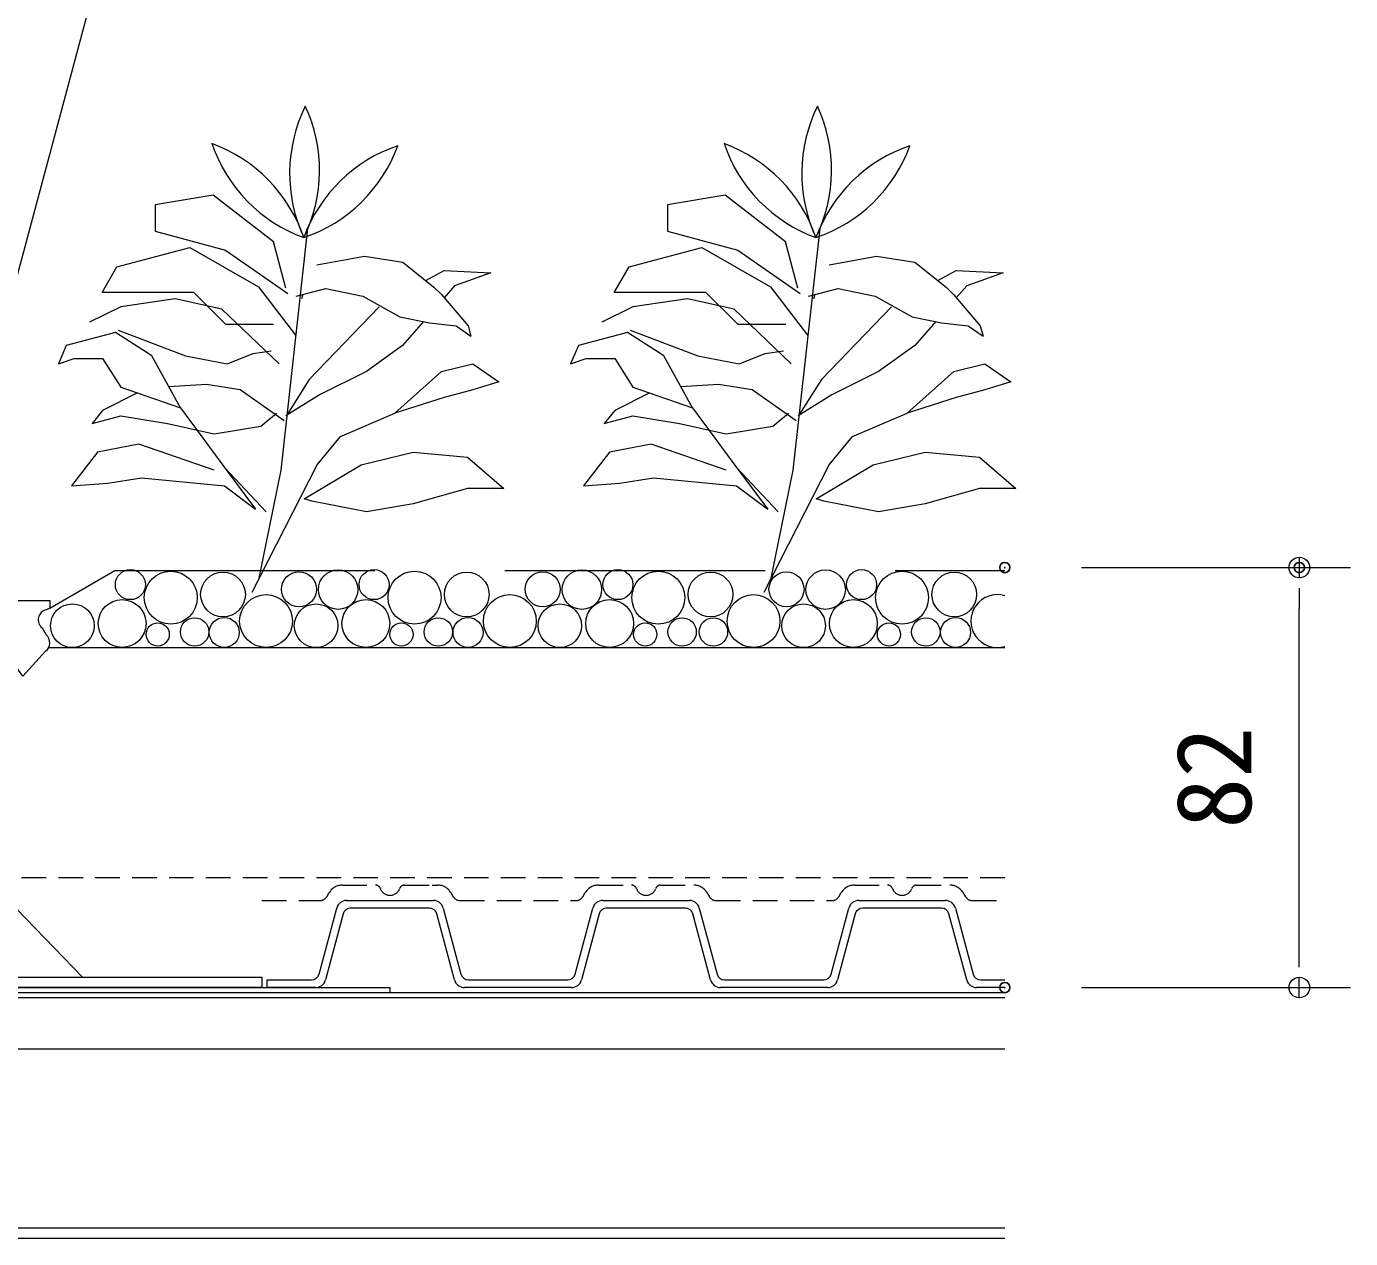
# Model space of a CAD drawing. Units: millimetres, scale not verified. Extents: x -1485 to 1485, y -1050 to 1050.
# Drawn here: x 661.5 to 920, y -265.8 to -29.2 of the extents above; entities that cross this region are included whole.
import ezdxf
from ezdxf.enums import TextEntityAlignment as Align

# ---------------------------------------------------------------- set-up
doc = ezdxf.new("R2010")
doc.units = ezdxf.units.MM
doc.header["$LTSCALE"] = 4
doc.header["$PDMODE"] = 32
doc.header["$PDSIZE"] = 2
doc.linetypes.add('DASHED1', pattern=[1.8, 1.2, -0.6])
doc.linetypes.add('USER1', pattern=[19.05, 12.7, -6.35])
for name, color, linetype, lineweight in [('0-0_0', 7, 'Continuous', 18), ('0-4_KUTAI', 3, 'Continuous', 18), ('0-5_BOUSUI', 1, 'Continuous', 18), ('0-7_dannnetu', 6, 'Continuous', 18), ('0-8_KANAMONO', 4, 'Continuous', 18), ('0-9_sunpo', 7, 'Continuous', 18), ('0-A_MOJI', 7, 'Continuous', 18), ('0-B_ecom', 7, 'Continuous', 18), ('0-C_GREEN', 3, 'Continuous', 18), ('0-D_FD-L', 8, 'Continuous', 18)]:
    doc.layers.add(name, color=color, linetype=linetype, lineweight=lineweight)
doc.layers.add('0-2_DEFPOINTS', color=7, linetype='Continuous')
doc.styles.add('ＭＳ ゴシック', font='')
doc.styles.get('ＭＳ ゴシック').set_extended_font_data('MS Gothic')

# ---------------------------------------------------------------- blocks, each defined once
blk = doc.blocks.new('_Dot')
at = {"layer": '0-0_0'}
for p, q in [((-0.5, 0), (-1, 0)), ((0.25, 0), (-0.25, 0))]:
    blk.add_line(p, q, dxfattribs=at)
blk.add_circle((0, 0), 0.25, dxfattribs=at)
blk = doc.blocks.new('D4')
at = {"layer": '0-2_DEFPOINTS'}
for p in [(2337.513, 915.199), (2395.013, 915.199), (2337.513, 833.199)]:
    blk.add_point(p, dxfattribs=at)
at = {"layer": '0-9_sunpo'}
for p, q in [((2352.513, 915.199), (2405.013, 915.199)), ((2395.013, 841.199), (2395.013, 907.199)), ((2352.513, 833.199), (2405.013, 833.199))]:
    blk.add_line(p, q, dxfattribs=at)
at = {"layer": '0-9_sunpo', "xscale": 8, "yscale": 8}
for p, rotation in [((2395.013, 915.199), 90), ((2395.013, 833.199), 270)]:
    blk.add_blockref('_Dot', p, dxfattribs=dict(at, rotation=rotation))
at = {"layer": '0-9_sunpo', "style": 'ＭＳ ゴシック'}
blk.add_text('82', height=14.66, rotation=90, dxfattribs=at).set_placement((2390.013, 864.199), align=Align.BOTTOM_LEFT)

msp = doc.modelspace()

# ---------------------------------------------------------------- linework, layer by layer
at = {"layer": '0-4_KUTAI'}
msp.add_lwpolyline([(852.513, -265.801), (-681.889, -265.801), (-681.889, 134.199)], dxfattribs=at)
at = {"layer": '0-5_BOUSUI'}
for p, q in [((852.513, -217.801), (-118.163, -217.801)), ((852.513, -263.801), (-681.889, -263.801))]:
    msp.add_line(p, q, dxfattribs=at)
msp.add_lwpolyline([(852.513, -218.801), (-628.25, -218.801), (-671.889, -175.161), (-671.889, 94.199)], dxfattribs=at)
msp.add_lwpolyline([(532.458, -216.801), (732.458, -216.801), (732.458, -217.801), (532.458, -217.801)], close=True, dxfattribs=at)
at = {"layer": '0-7_dannnetu'}
msp.add_line((852.513, -228.801), (-681.889, -228.801), dxfattribs=at)
at = {"layer": '0-8_KANAMONO'}
msp.add_line((664.507, -146.555), (665.297, -147.947), dxfattribs=at)
for points in [[(599.559, -143.043), (598.851, -142.701), (598.851, -141.201), (666.065, -141.201), (666.065, -142.701), (665.357, -143.043)], [(665.218, -151.115), (660.742, -156.001), (657.266, -151.115)]]:
    msp.add_lwpolyline(points, dxfattribs=at)
for centre, start, end in [((665.766, -145.001), 101.81701, 230.98411), ((664.038, -149.501), 306.17861, 50.9841)]:
    msp.add_arc(centre, 2, start, end, dxfattribs=at)
at = {"layer": '0-A_MOJI'}
msp.add_line((642.844, -140.601), (706.251, 96.039), dxfattribs=at)
at = {"layer": '0-B_ecom', "color": 150}
msp.add_line((654.781, -196.538), (672.41, -214.801), dxfattribs=at)
at = {"layer": '0-B_ecom', "color": 1}
msp.add_line((852.513, -217.801), (-118.163, -217.801), dxfattribs=at)
at = {"layer": '0-B_ecom', "color": 150}
msp.add_lwpolyline([(659.186, -214.801), (707.458, -214.801), (707.458, -216.801), (659.186, -216.801)], dxfattribs=at)
at = {"layer": '0-B_ecom'}
for centre, radius in [((681.758, -138.137), 2.929), ((689.653, -140.675), 5.17), ((699.851, -140.058), 4.364), ((714.689, -139.036), 3.421), ((722.328, -139.112), 3.851), ((729.354, -138.137), 2.929), ((737.248, -140.675), 5.17), ((747.446, -140.058), 4.364), ((762.285, -139.036), 3.421), ((769.924, -139.112), 3.851), ((776.949, -138.137), 2.929), ((784.844, -140.675), 5.17), ((795.042, -140.058), 4.364), ((809.88, -139.036), 3.421), ((817.52, -139.112), 3.851), ((824.545, -138.137), 2.929), ((832.44, -140.675), 5.17), ((842.637, -140.058), 4.364), ((670.433, -146.147), 4.253), ((680.155, -145.73), 4.671), ((708.255, -145.243), 5.158), ((718.029, -146.147), 4.253), ((727.75, -145.73), 4.671), ((755.851, -145.243), 5.158), ((765.624, -146.147), 4.253), ((775.346, -145.73), 4.671), ((803.446, -145.243), 5.158), ((813.22, -146.147), 4.253), ((822.941, -145.73), 4.671), ((694.307, -147.368), 2.774), ((700.096, -147.472), 2.929), ((741.903, -147.368), 2.774), ((747.692, -147.472), 2.929), ((789.498, -147.368), 2.774), ((795.615, -147.368), 2.774), ((837.094, -147.368), 2.774), ((842.883, -147.472), 2.929), ((687.099, -147.855), 2.261), ((734.694, -147.855), 2.261), ((782.29, -147.855), 2.261), ((829.885, -147.855), 2.261)]:
    msp.add_circle(centre, radius, dxfattribs=at)
msp.add_arc((851.042, -145.243), 5.158, 73.42361, 286.57639, dxfattribs=at)
at = {"layer": '0-C_GREEN'}
for p, q in [((716.36, -68.582), (711.116, -115.786)), ((816.36, -68.582), (811.116, -115.786)), ((718.203, -75.721), (727.454, -73.986)), ((727.454, -73.986), (734.97, -75.143)), ((818.203, -75.721), (827.454, -73.986)), ((827.454, -73.986), (834.97, -75.143)), ((734.97, -75.143), (741.041, -80.057)), ((739.457, -78.775), (743.037, -76.77)), ((743.037, -76.77), (752.158, -77.277)), ((752.158, -77.277), (745.064, -79.81)), ((834.97, -75.143), (841.041, -80.057)), ((839.457, -78.775), (843.037, -76.77)), ((843.037, -76.77), (852.158, -77.277)), ((852.158, -77.277), (845.064, -79.81)), ((741.041, -80.057), (742.487, -81.503)), ((745.064, -79.81), (743.036, -82.143)), ((841.041, -80.057), (842.487, -81.503)), ((845.064, -79.81), (843.036, -82.143)), ((690.519, -82.344), (679.879, -83.864)), ((714.156, -81.792), (719.938, -80.346)), ((715.433, -81.472), (715.169, -82.344)), ((719.938, -80.346), (727.165, -81.792)), ((727.165, -81.792), (734.392, -85.839)), ((742.487, -81.503), (747.69, -87.573)), ((790.519, -82.344), (779.879, -83.864)), ((814.156, -81.792), (819.938, -80.346)), ((815.433, -81.472), (815.169, -82.344)), ((819.938, -80.346), (827.165, -81.792)), ((827.165, -81.792), (834.392, -85.839)), ((842.487, -81.503), (847.69, -87.573)), ((679.879, -83.864), (673.798, -86.904)), ((716.689, -98.051), (730.37, -83.864)), ((779.879, -83.864), (773.798, -86.904)), ((816.689, -98.051), (830.37, -83.864)), ((734.392, -85.839), (740.174, -86.995)), ((739.018, -86.764), (734.93, -91.464)), ((740.174, -86.995), (745.377, -87.573)), ((745.377, -87.573), (748.268, -89.597)), ((747.69, -87.573), (748.268, -89.597)), ((834.392, -85.839), (840.174, -86.995)), ((839.018, -86.764), (834.93, -91.464)), ((840.174, -86.995), (845.377, -87.573)), ((845.377, -87.573), (848.268, -89.597)), ((847.69, -87.573), (848.268, -89.597)), ((678.865, -88.931), (669.238, -91.464)), ((685.959, -93.491), (678.865, -88.931)), ((679.372, -88.424), (692.546, -93.491)), ((778.865, -88.931), (769.238, -91.464)), ((785.959, -93.491), (778.865, -88.931)), ((779.372, -88.424), (792.546, -93.491)), ((669.238, -91.464), (667.718, -95.011)), ((700.653, -95.011), (705.72, -92.984)), ((705.72, -92.984), (709.267, -92.478)), ((734.93, -91.464), (727.837, -96.531)), ((769.238, -91.464), (767.718, -95.011)), ((800.653, -95.011), (805.72, -92.984)), ((805.72, -92.984), (809.267, -92.478)), ((834.93, -91.464), (827.837, -96.531)), ((667.718, -95.011), (670.758, -93.998)), ((670.758, -93.998), (676.332, -93.998)), ((676.332, -93.998), (679.879, -99.571)), ((692.546, -93.491), (700.653, -95.011)), ((742.531, -96.531), (748.611, -95.011)), ((767.718, -95.011), (770.758, -93.998)), ((770.758, -93.998), (776.332, -93.998)), ((776.332, -93.998), (779.879, -99.571)), ((792.546, -93.491), (800.653, -95.011)), ((842.531, -96.531), (848.611, -95.011)), ((716.689, -98.051), (712.31, -105.033)), ((727.837, -96.531), (718.716, -101.091)), ((733.41, -104.638), (742.531, -96.531)), ((816.689, -98.051), (812.31, -105.033)), ((827.837, -96.531), (818.716, -101.091)), ((833.41, -104.638), (842.531, -96.531)), ((683.166, -100.715), (676.332, -104.132)), ((711.8, -106.158), (703.187, -100.078)), ((748.611, -100.078), (743.037, -101.598)), ((783.166, -100.715), (776.332, -104.132)), ((811.8, -106.158), (803.187, -100.078)), ((848.611, -100.078), (843.037, -101.598)), ((718.716, -101.091), (712.129, -105.145)), ((743.037, -101.598), (733.41, -104.638)), ((818.716, -101.091), (812.129, -105.145)), ((843.037, -101.598), (833.41, -104.638)), ((676.332, -104.132), (674.305, -106.665)), ((674.305, -106.665), (679.879, -105.145)), ((679.879, -105.145), (688.999, -106.665)), ((691.533, -103.625), (700.146, -115.279)), ((707.24, -107.172), (710.28, -104.638)), ((722.77, -109.199), (733.41, -104.638)), ((776.332, -104.132), (774.305, -106.665)), ((774.305, -106.665), (779.879, -105.145)), ((779.879, -105.145), (788.999, -106.665)), ((791.533, -103.625), (800.146, -115.279)), ((807.24, -107.172), (810.28, -104.638)), ((822.77, -109.199), (833.41, -104.638)), ((688.999, -106.665), (698.12, -108.692)), ((698.12, -108.692), (707.24, -107.172)), ((788.999, -106.665), (798.12, -108.692)), ((798.12, -108.692), (807.24, -107.172)), ((683.426, -110.719), (675.318, -112.239)), ((698.12, -115.786), (683.426, -110.719)), ((718.209, -114.772), (722.77, -109.199)), ((783.426, -110.719), (775.318, -112.239)), ((798.12, -115.786), (783.426, -110.719)), ((818.209, -114.772), (822.77, -109.199)), ((675.318, -112.239), (670.252, -118.826)), ((726.823, -114.772), (736.957, -112.239)), ((736.957, -112.239), (747.598, -113.252)), ((747.598, -113.252), (754.691, -119.332)), ((775.318, -112.239), (770.252, -118.826)), ((826.823, -114.772), (836.957, -112.239)), ((836.957, -112.239), (847.598, -113.252)), ((847.598, -113.252), (854.691, -119.332)), ((700.146, -115.279), (706.227, -123.386)), ((700.146, -115.279), (708.253, -123.893)), ((705.542, -139.6), (718.209, -114.772)), ((711.116, -115.786), (706.759, -137.214)), ((715.676, -121.359), (726.823, -114.772)), ((800.146, -115.279), (806.227, -123.386)), ((800.146, -115.279), (808.253, -123.893)), ((805.542, -139.6), (818.209, -114.772)), ((811.116, -115.786), (806.759, -137.214)), ((815.676, -121.359), (826.823, -114.772)), ((670.252, -118.826), (677.345, -118.319)), ((677.345, -118.319), (683.932, -117.306)), ((683.932, -117.306), (700.146, -118.826)), ((700.146, -118.826), (706.227, -123.386)), ((770.252, -118.826), (777.345, -118.319)), ((777.345, -118.319), (783.932, -117.306)), ((783.932, -117.306), (800.146, -118.826)), ((800.146, -118.826), (806.227, -123.386)), ((717.196, -121.866), (715.676, -121.359)), ((747.598, -119.332), (736.957, -122.373)), ((754.691, -119.332), (747.598, -119.332)), ((817.196, -121.866), (815.676, -121.359)), ((847.598, -119.332), (836.957, -122.373)), ((854.691, -119.332), (847.598, -119.332)), ((727.837, -123.893), (717.196, -121.866)), ((736.957, -122.373), (727.837, -123.893)), ((827.837, -123.893), (817.196, -121.866)), ((836.957, -122.373), (827.837, -123.893))]:
    msp.add_line(p, q, dxfattribs=at)
for points in [[(712.125, -80.225), (709.71, -71.211), (697.923, -62.092), (686.623, -63.957), (686.623, -69.138), (700.363, -72.82), (712.54, -81.261)], [(812.125, -80.225), (809.71, -71.211), (797.923, -62.092), (786.623, -63.957), (786.623, -69.138), (800.363, -72.82), (812.54, -81.261)], [(709.741, -87.375), (700.411, -87.375), (694.14, -81.104), (676.256, -81.104), (679.143, -76.103), (693.373, -72.291), (706.749, -80.013), (713.991, -89.447)], [(809.741, -87.375), (800.411, -87.375), (794.14, -81.104), (776.256, -81.104), (779.143, -76.103), (793.373, -72.291), (806.749, -80.013), (813.991, -89.447)], [(710.787, -95.011), (699.64, -84.371), (690.519, -82.344)], [(810.787, -95.011), (799.64, -84.371), (790.519, -82.344)], [(679.879, -99.571), (691.533, -103.625), (685.959, -93.491)], [(748.611, -95.011), (753.678, -98.558), (748.611, -100.078)], [(779.879, -99.571), (791.533, -103.625), (785.959, -93.491)], [(848.611, -95.011), (853.678, -98.558), (848.611, -100.078)], [(703.187, -100.078), (696.6, -99.065), (689.262, -99.496)], [(803.187, -100.078), (796.6, -99.065), (789.262, -99.496)]]:
    msp.add_lwpolyline(points, dxfattribs=at)
for centre, start, end in [((742.532, -57.845), 153.71754, 204.97119), ((689.018, -57.233), 333.71754, 24.97119), ((842.532, -57.845), 153.71754, 204.97119), ((789.018, -57.233), 333.71754, 24.97119), ((687.52, -79.898), 18.71754, 69.97119), ((725.793, -42.491), 198.71754, 249.97119), ((706.104, -42.266), 288.71754, 339.97119), ((743.511, -80.539), 108.71754, 159.97119), ((787.52, -79.898), 18.71754, 69.97119), ((825.793, -42.491), 198.71754, 249.97119), ((806.104, -42.266), 288.71754, 339.97119), ((843.511, -80.539), 108.71754, 159.97119)]:
    msp.add_arc(centre, 29.678, start, end, dxfattribs=at)
at = {"layer": '0-D_FD-L', "color": 4, "linetype": 'USER1'}
for p, q in [((666.065, -142.701), (678.709, -135.401)), ((678.709, -135.401), (852.513, -135.401))]:
    msp.add_line(p, q, dxfattribs=at)
at = {"layer": '0-D_FD-L', "color": 4}
msp.add_line((665.824, -150.401), (852.513, -150.401), dxfattribs=at)
at = {"layer": '0-D_FD-L', "linetype": 'DASHED1'}
for p, q in [((852.513, -195.401), (654.615, -195.401)), ((720.095, -199.073), (720.584, -198.257)), ((723.157, -196.801), (729.63, -196.801)), ((735.286, -196.801), (741.759, -196.801)), ((740.708, -196.801), (741.759, -196.801)), ((744.332, -198.257), (744.821, -199.073)), ((744.332, -198.257), (744.821, -199.073)), ((770.095, -199.073), (770.584, -198.257)), ((770.095, -199.073), (770.584, -198.257)), ((773.157, -196.801), (779.63, -196.801)), ((773.157, -196.801), (779.63, -196.801)), ((785.286, -196.801), (791.759, -196.801)), ((785.286, -196.801), (791.759, -196.801)), ((794.332, -198.257), (794.821, -199.073)), ((820.095, -199.073), (820.584, -198.257)), ((823.157, -196.801), (829.63, -196.801)), ((835.286, -196.801), (841.759, -196.801)), ((844.332, -198.257), (844.821, -199.073)), ((707.458, -199.801), (718.809, -199.801)), ((746.107, -199.801), (768.809, -199.801)), ((746.107, -199.801), (768.809, -199.801)), ((796.107, -199.801), (818.809, -199.801)), ((846.107, -199.801), (852.513, -199.801))]:
    msp.add_line(p, q, dxfattribs=at)
at = {"layer": '0-D_FD-L'}
for p, q in [((718.603, -214.189), (722.061, -201.283)), ((723.993, -199.801), (740.923, -199.801)), ((740.156, -201.301), (724.76, -201.301)), ((742.855, -201.283), (746.313, -214.189)), ((768.603, -214.189), (772.061, -201.283)), ((773.993, -199.801), (790.923, -199.801)), ((790.156, -201.301), (774.76, -201.301)), ((792.855, -201.283), (796.313, -214.189)), ((818.603, -214.189), (822.061, -201.283)), ((823.993, -199.801), (840.923, -199.801)), ((840.156, -201.301), (824.76, -201.301)), ((842.855, -201.283), (846.313, -214.189)), ((723.311, -202.413), (719.853, -215.318)), ((745.063, -215.318), (741.605, -202.413)), ((773.311, -202.413), (769.853, -215.318)), ((791.837, -203.278), (791.605, -202.413)), ((795.063, -215.318), (791.605, -202.413)), ((823.311, -202.413), (819.853, -215.318)), ((845.063, -215.318), (841.605, -202.413)), ((767.921, -216.801), (746.995, -216.801)), ((747.762, -215.301), (767.154, -215.301)), ((817.921, -216.801), (796.995, -216.801)), ((797.762, -215.301), (817.154, -215.301)), ((852.513, -216.801), (846.995, -216.801)), ((847.762, -215.301), (852.513, -215.301))]:
    msp.add_line(p, q, dxfattribs=at)
msp.add_lwpolyline([(717.921, -216.801), (708.458, -216.801), (708.458, -215.301), (717.154, -215.301)], dxfattribs=at)
at = {"layer": '0-D_FD-L', "linetype": 'DASHED1'}
for centre, radius, start, end in [((718.809, -198.301), 1.5, 270, 329.03624), ((723.157, -199.801), 3, 90, 149.03624), ((729.63, -197.801), 1, 19.47122, 90), ((732.458, -196.801), 2, 199.47122, 340.52878), ((735.286, -197.801), 1, 90, 160.52878), ((741.759, -199.801), 3, 30.96376, 90), ((741.759, -199.801), 3, 30.96376, 90), ((746.107, -198.301), 1.5, 210.96376, 270), ((746.107, -198.301), 1.5, 210.96376, 270), ((768.809, -198.301), 1.5, 270, 329.03624), ((768.809, -198.301), 1.5, 270, 329.03624), ((773.157, -199.801), 3, 90, 149.03624), ((773.157, -199.801), 3, 90, 149.03624), ((779.63, -197.801), 1, 19.47122, 90), ((779.63, -197.801), 1, 19.47122, 90), ((782.458, -196.801), 2, 199.47122, 340.52878), ((782.458, -196.801), 2, 199.47122, 340.52878), ((785.286, -197.801), 1, 90, 160.52878), ((785.286, -197.801), 1, 90, 160.52878), ((791.759, -199.801), 3, 88.52446, 90), ((791.759, -199.801), 3, 30.96376, 90), ((796.107, -198.301), 1.5, 210.96376, 270), ((818.809, -198.301), 1.5, 270, 329.03624), ((823.157, -199.801), 3, 90, 149.03624), ((829.63, -197.801), 1, 19.47122, 90), ((832.458, -196.801), 2, 199.47122, 340.52878), ((835.286, -197.801), 1, 90, 160.52878), ((841.759, -199.801), 3, 30.96376, 90), ((846.107, -198.301), 1.5, 210.96376, 270)]:
    msp.add_arc(centre, radius, start, end, dxfattribs=at)
at = {"layer": '0-D_FD-L'}
for centre, radius, start, end in [((723.993, -201.801), 2, 90, 165), ((724.76, -202.801), 1.5, 90, 165), ((740.156, -202.801), 1.5, 15, 90), ((740.923, -201.801), 2, 15, 90), ((773.993, -201.801), 2, 90, 165), ((774.76, -202.801), 1.5, 90, 165), ((790.156, -202.801), 1.5, 15, 90), ((790.923, -201.801), 2, 15, 90), ((823.993, -201.801), 2, 90, 165), ((824.76, -202.801), 1.5, 90, 165), ((840.156, -202.801), 1.5, 15, 90), ((840.923, -201.801), 2, 15, 90), ((717.154, -213.801), 1.5, 270, 345), ((747.762, -213.801), 1.5, 195, 270), ((767.154, -213.801), 1.5, 270, 345), ((797.762, -213.801), 1.5, 195, 270), ((817.154, -213.801), 1.5, 270, 345), ((847.762, -213.801), 1.5, 195, 270), ((717.921, -214.801), 2, 270, 345), ((746.995, -214.801), 2, 195, 270), ((767.921, -214.801), 2, 270, 345), ((796.995, -214.801), 2, 195, 270), ((817.921, -214.801), 2, 270, 345), ((846.995, -214.801), 2, 195, 270)]:
    msp.add_arc(centre, radius, start, end, dxfattribs=at)

# ---------------------------------------------------------------- block references
at = {"layer": '0-9_sunpo'}
msp.add_blockref('D4', (-1485, -1050), dxfattribs=at)

doc.saveas('drawing.dxf')
